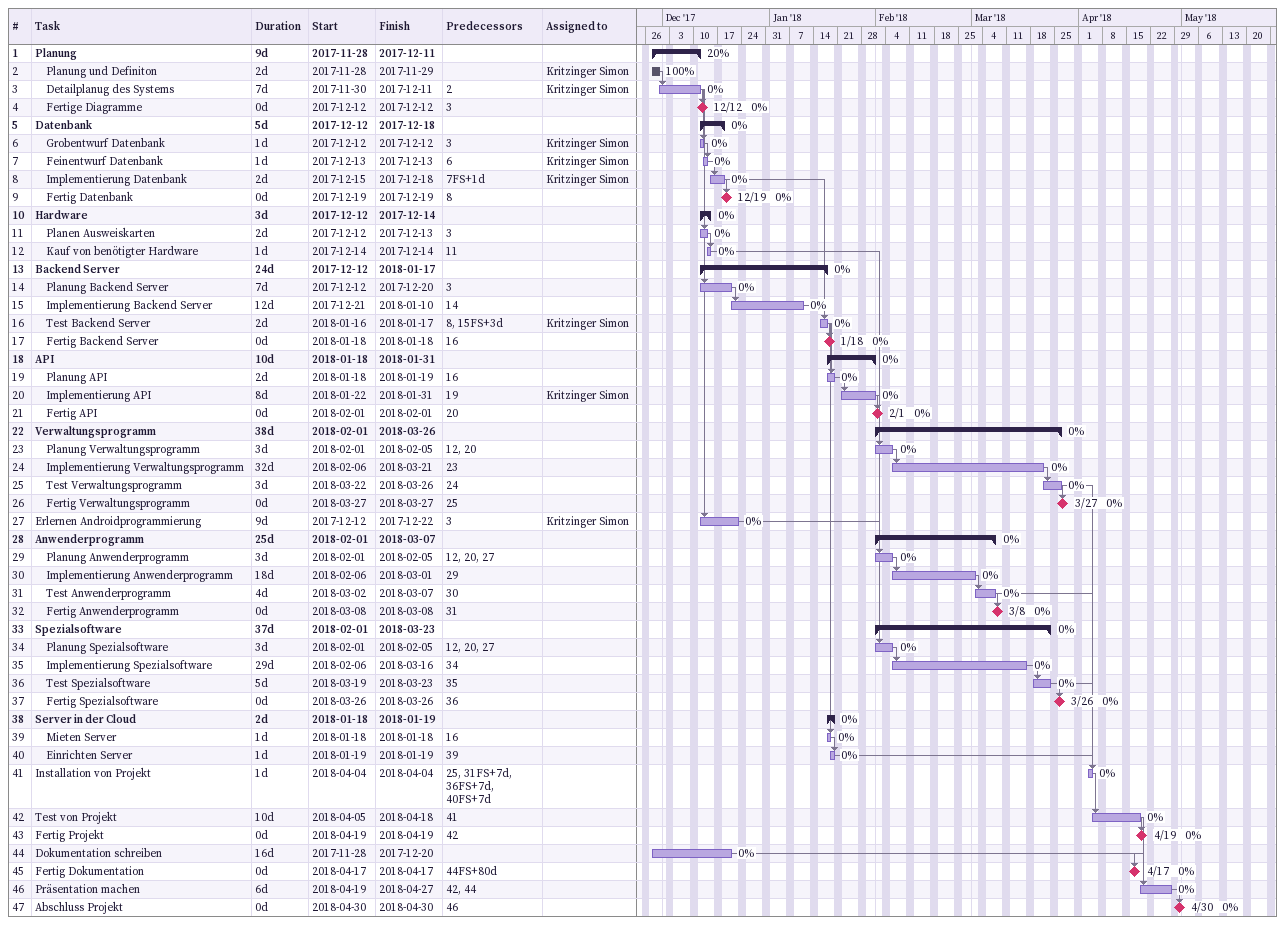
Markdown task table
| ID | Level | Task | Duration | Start | Finish | Predecessors | Resources | % complete |
|---|---|---|---|---|---|---|---|---|
| 1 | 1 | **Planung** | 9d | 2017-11-28 | 2017-12-11 |  |  | 20 |
| 2 | 2 | Planung und Definiton | 2d | 2017-11-28 | 2017-11-29 |  | Kritzinger Simon | 100 |
| 3 | 2 | Detailplanug des Systems | 7d | 2017-11-30 | 2017-12-11 | 2 | Kritzinger Simon | 0 |
| 4 | 2 | Fertige Diagramme | 0d | 2017-12-12 | 2017-12-12 | 3 |  | 0 |
| 5 | 1 | **Datenbank** | 5d | 2017-12-12 | 2017-12-18 |  |  | 0 |
| 6 | 2 | Grobentwurf Datenbank | 1d | 2017-12-12 | 2017-12-12 | 3 | Kritzinger Simon | 0 |
| 7 | 2 | Feinentwurf Datenbank | 1d | 2017-12-13 | 2017-12-13 | 6 | Kritzinger Simon | 0 |
| 8 | 2 | Implementierung Datenbank | 2d | 2017-12-15 | 2017-12-18 | 7FS+1d | Kritzinger Simon | 0 |
| 9 | 2 | Fertig Datenbank | 0d | 2017-12-19 | 2017-12-19 | 8 |  | 0 |
| 10 | 1 | **Hardware** | 3d | 2017-12-12 | 2017-12-14 |  |  | 0 |
| 11 | 2 | Planen Ausweiskarten | 2d | 2017-12-12 | 2017-12-13 | 3 |  | 0 |
| 12 | 2 | Kauf von benötigter Hardware | 1d | 2017-12-14 | 2017-12-14 | 11 |  | 0 |
| 13 | 1 | **Backend Server** | 24d | 2017-12-12 | 2018-01-17 |  |  | 0 |
| 14 | 2 | Planung Backend Server | 7d | 2017-12-12 | 2017-12-20 | 3 |  | 0 |
| 15 | 2 | Implementierung Backend Server | 12d | 2017-12-21 | 2018-01-10 | 14 |  | 0 |
| 16 | 2 | Test Backend Server | 2d | 2018-01-16 | 2018-01-17 | 8, 15FS+3d | Kritzinger Simon | 0 |
| 17 | 2 | Fertig Backend Server | 0d | 2018-01-18 | 2018-01-18 | 16 |  | 0 |
| 18 | 1 | **API** | 10d | 2018-01-18 | 2018-01-31 |  |  | 0 |
| 19 | 2 | Planung API | 2d | 2018-01-18 | 2018-01-19 | 16 |  | 0 |
| 20 | 2 | Implementierung API | 8d | 2018-01-22 | 2018-01-31 | 19 | Kritzinger Simon | 0 |
| 21 | 2 | Fertig API | 0d | 2018-02-01 | 2018-02-01 | 20 |  | 0 |
| 22 | 1 | **Verwaltungsprogramm** | 38d | 2018-02-01 | 2018-03-26 |  |  | 0 |
| 23 | 2 | Planung Verwaltungsprogramm | 3d | 2018-02-01 | 2018-02-05 | 12, 20 |  | 0 |
| 24 | 2 | Implementierung Verwaltungsprogramm | 32d | 2018-02-06 | 2018-03-21 | 23 |  | 0 |
| 25 | 2 | Test Verwaltungsprogramm | 3d | 2018-03-22 | 2018-03-26 | 24 |  | 0 |
| 26 | 2 | Fertig Verwaltungsprogramm | 0d | 2018-03-27 | 2018-03-27 | 25 |  | 0 |
| 27 | 1 | Erlernen Androidprogrammierung | 9d | 2017-12-12 | 2017-12-22 | 3 | Kritzinger Simon | 0 |
| 28 | 1 | **Anwenderprogramm** | 25d | 2018-02-01 | 2018-03-07 |  |  | 0 |
| 29 | 2 | Planung Anwenderprogramm | 3d | 2018-02-01 | 2018-02-05 | 12, 20, 27 |  | 0 |
| 30 | 2 | Implementierung Anwenderprogramm | 18d | 2018-02-06 | 2018-03-01 | 29 |  | 0 |
| 31 | 2 | Test Anwenderprogramm | 4d | 2018-03-02 | 2018-03-07 | 30 |  | 0 |
| 32 | 2 | Fertig Anwenderprogramm | 0d | 2018-03-08 | 2018-03-08 | 31 |  | 0 |
| 33 | 1 | **Spezialsoftware** | 37d | 2018-02-01 | 2018-03-23 |  |  | 0 |
| 34 | 2 | Planung Spezialsoftware | 3d | 2018-02-01 | 2018-02-05 | 12, 20, 27 |  | 0 |
| 35 | 2 | Implementierung Spezialsoftware | 29d | 2018-02-06 | 2018-03-16 | 34 |  | 0 |
| 36 | 2 | Test Spezialsoftware | 5d | 2018-03-19 | 2018-03-23 | 35 |  | 0 |
| 37 | 2 | Fertig Spezialsoftware | 0d | 2018-03-26 | 2018-03-26 | 36 |  | 0 |
| 38 | 1 | **Server in der Cloud** | 2d | 2018-01-18 | 2018-01-19 |  |  | 0 |
| 39 | 2 | Mieten Server | 1d | 2018-01-18 | 2018-01-18 | 16 |  | 0 |
| 40 | 2 | Einrichten Server | 1d | 2018-01-19 | 2018-01-19 | 39 |  | 0 |
| 41 | 1 | Installation von Projekt | 1d | 2018-04-04 | 2018-04-04 | 25, 31FS+7d, 36FS+7d, 40FS+7d |  | 0 |
| 42 | 1 | Test von Projekt | 10d | 2018-04-05 | 2018-04-18 | 41 |  | 0 |
| 43 | 1 | Fertig Projekt | 0d | 2018-04-19 | 2018-04-19 | 42 |  | 0 |
| 44 | 1 | Dokumentation schreiben | 16d | 2017-11-28 | 2017-12-20 |  |  | 0 |
| 45 | 1 | Fertig Dokumentation | 0d | 2018-04-17 | 2018-04-17 | 44FS+80d |  | 0 |
| 46 | 1 | Präsentation machen | 6d | 2018-04-19 | 2018-04-27 | 42, 44 |  | 0 |
| 47 | 1 | Abschluss Projekt | 0d | 2018-04-30 | 2018-04-30 | 46 |  | 0 |
